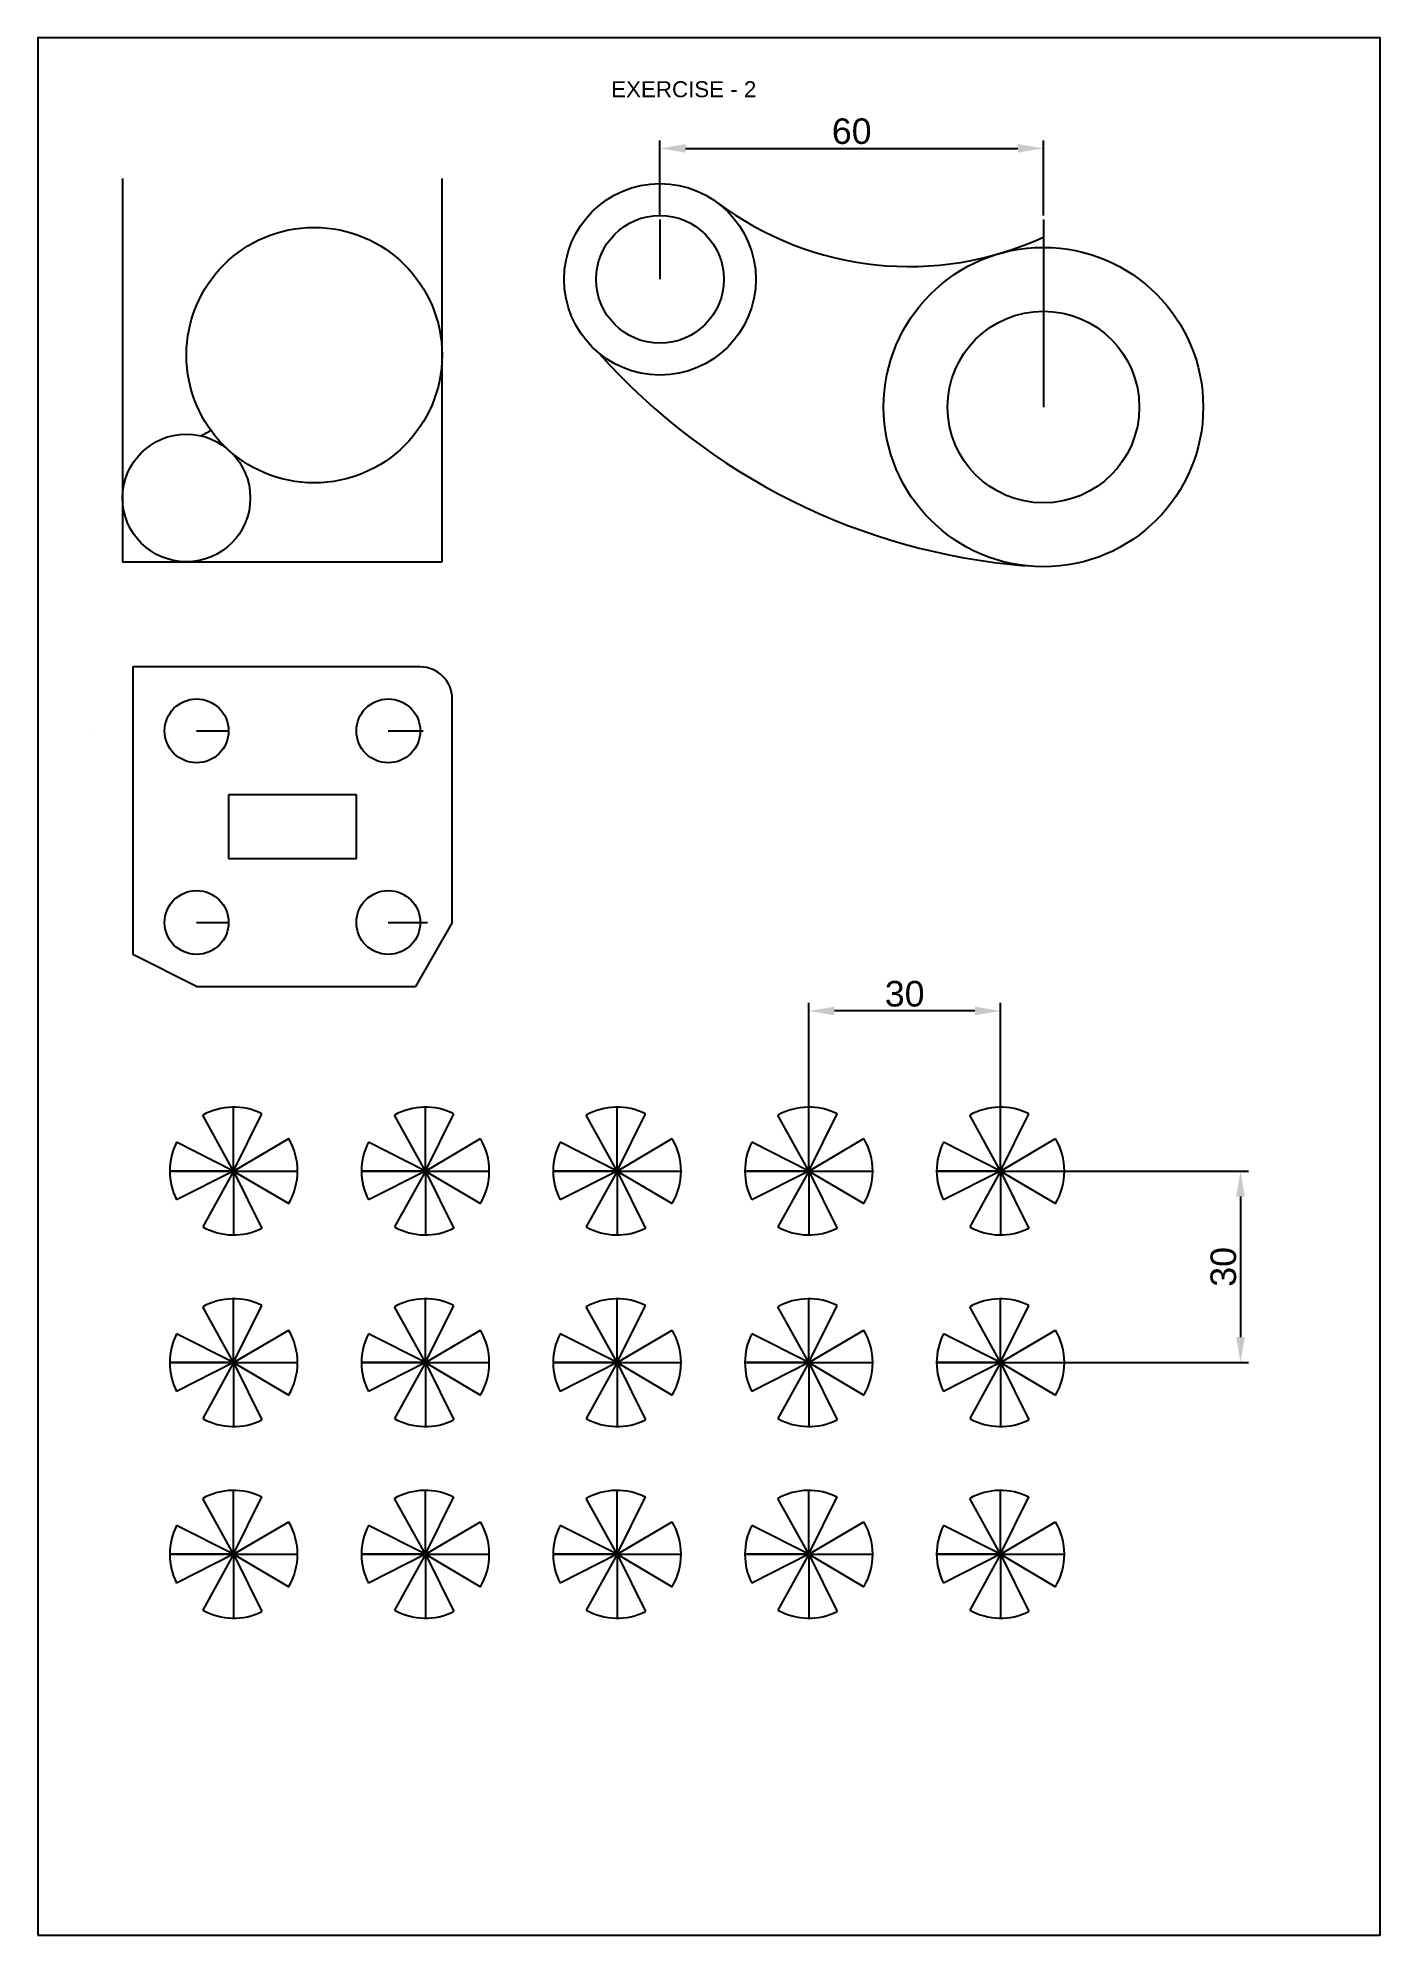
# Model space of a CAD drawing. Header units: millimetres. Extents: x 0 to 210, y 0 to 297.
import ezdxf

# ---------------------------------------------------------------- set-up
doc = ezdxf.new("R2010")
doc.units = ezdxf.units.MM
doc.styles.get("Standard").update_dxf_attribs({"font": 'arial.ttf'})
doc.dimstyles.new('ISO-25', dxfattribs={"dimtxt": 4, "dimasz": 4, "dimexe": 1.25, "dimexo": 0.625, "dimtad": 1, "dimdec": 0, "dimtxsty": 'Standard', "dimcen": 2.5, "dimadec": 0, "dimazin": 0, "dimtfac": 1, "dimtdec": 0, "dimtmove": 0, "dimatfit": 3, "dimfxl": 1, "dimarcsym": 0})

# ---------------------------------------------------------------- blocks, each defined once
blk = doc.blocks.new('*D2')
at = {"color": 0, "lineweight": -2, "transparency": 16777216}
for p, q in [((97.33, 269.21), (97.33, 280.96)), ((101.33, 279.71), (153.33, 279.71)), ((157.33, 269.21), (157.33, 280.96))]:
    blk.add_line(p, q, dxfattribs=at)
at = {"color": 0, "transparency": 16777216}
for points in [[(101.33, 280.38), (101.33, 279.04), (97.33, 279.71)], [(153.33, 280.38), (153.33, 279.04), (157.33, 279.71)]]:
    blk.add_solid(points, dxfattribs=at)
at = {"layer": 'Defpoints', "color": 0, "transparency": 16777216}
for p in [(157.33, 279.71), (97.33, 268.58), (157.33, 268.58)]:
    blk.add_point(p, dxfattribs=at)
at = {"color": 0, "transparency": 16777216, "insert": (127.33, 282.38), "char_height": 4, "attachment_point": 5}
blk.add_mtext('60', dxfattribs=at)
blk = doc.blocks.new('*U3')
for p, q in [((0, 0), (0, 10)), ((0, 0), (4.43, 8.97)), ((0, 0), (-4.83, 8.76)), ((0, 0), (-8.92, 4.52)), ((0, 0), (8.61, 5.09)), ((0, 0), (-10, 0)), ((-10, 0), (10, 0)), ((0, 0), (-8.92, -4.52)), ((0, 0), (-4.83, -8.76)), ((0, 0), (0, -10)), ((0, 0), (4.43, -8.97)), ((0, 0), (8.61, -5.09))]:
    blk.add_line(p, q)
for start, end in [(63.7354, 118.8945), (153.0997, 206.9003), (329.4023, 30.5977), (241.1055, 296.2646)]:
    blk.add_arc((0, 0), 10, start, end)
blk = doc.blocks.new('*U4')
at = {"color": 0, "linetype": 'ByBlock', "lineweight": -2, "transparency": 16777216}
for p in [(-120, 0), (-90, 0), (-60, 0), (-30, 0), (0, 0), (-120, -30), (-90, -30), (-60, -30), (-30, -30), (0, -30), (-120, -60), (-90, -60), (-60, -60), (-30, -60), (0, -60)]:
    blk.add_blockref('*U3', p, dxfattribs=at)
blk = doc.blocks.new('*D5')
at = {"color": 0, "lineweight": -2, "transparency": 16777216}
for p, q in [((151.25, 119.61), (189.42, 119.61)), ((188.17, 115.61), (188.17, 93.61)), ((151.25, 89.61), (189.42, 89.61))]:
    blk.add_line(p, q, dxfattribs=at)
at = {"color": 0, "transparency": 16777216}
for points in [[(187.5, 115.61), (188.83, 115.61), (188.17, 119.61)], [(187.5, 93.61), (188.83, 93.61), (188.17, 89.61)]]:
    blk.add_solid(points, dxfattribs=at)
at = {"layer": 'Defpoints', "color": 0, "transparency": 16777216}
for p in [(150.62, 119.61), (150.62, 89.61), (188.17, 89.61)]:
    blk.add_point(p, dxfattribs=at)
at = {"color": 0, "transparency": 16777216, "insert": (185.5, 104.61), "char_height": 4, "attachment_point": 5, "rotation": 90}
blk.add_mtext('30', dxfattribs=at)
blk = doc.blocks.new('*D6')
at = {"color": 0, "lineweight": -2, "transparency": 16777216}
for p, q in [((120.62, 120.23), (120.62, 145.92)), ((150.62, 120.23), (150.62, 145.92)), ((146.62, 144.67), (124.62, 144.67))]:
    blk.add_line(p, q, dxfattribs=at)
at = {"color": 0, "transparency": 16777216}
for points in [[(124.62, 145.34), (124.62, 144), (120.62, 144.67)], [(146.62, 145.34), (146.62, 144), (150.62, 144.67)]]:
    blk.add_solid(points, dxfattribs=at)
at = {"layer": 'Defpoints', "color": 0, "transparency": 16777216}
for p in [(120.62, 144.67), (120.62, 119.61), (150.62, 119.61)]:
    blk.add_point(p, dxfattribs=at)
at = {"color": 0, "transparency": 16777216, "insert": (135.62, 147.34), "char_height": 4, "attachment_point": 5}
blk.add_mtext('30', dxfattribs=at)

msp = doc.modelspace()

# ---------------------------------------------------------------- linework, layer by layer
for p, q in [((13.23, 274.98), (13.23, 214.98)), ((63.23, 214.98), (63.23, 274.98)), ((97.33, 268.58), (97.33, 259.21)), ((157.33, 268.58), (157.33, 239.21)), ((13.23, 214.98), (63.23, 214.98)), ((14.82, 198.52), (14.82, 153.52)), ((59.82, 198.52), (14.82, 198.52)), ((14.82, 198.52), (14.82, 153.52)), ((64.82, 158.52), (64.82, 193.52)), ((9.08, 188.52), (9.08, 188.52)), ((24.82, 188.52), (29.82, 188.52)), ((54.82, 188.52), (60.28, 188.52)), ((64.82, 158.52), (64.82, 187.66)), ((64.82, 158.52), (64.82, 187.66)), ((29.82, 178.52), (29.82, 168.52)), ((49.82, 178.52), (29.82, 178.52)), ((49.82, 168.52), (49.82, 178.52)), ((29.82, 168.52), (49.82, 168.52)), ((24.82, 158.52), (29.82, 158.52)), ((54.82, 158.52), (60.97, 158.52)), ((64.82, 158.52), (59.05, 148.52)), ((24.82, 148.52), (14.82, 153.52)), ((24.82, 148.52), (54.82, 148.52)), ((24.82, 148.52), (54.82, 148.52)), ((54.82, 148.52), (59.05, 148.52))]:
    msp.add_line(p, q)
msp.add_lwpolyline([(0, 0), (210, 0), (210, 297), (0, 297)], close=True)
for centre, radius in [((97.33, 259.21), 15), ((43.23, 247.34), 20), ((97.33, 259.21), 10), ((157.33, 239.21), 25), ((157.33, 239.21), 15), ((23.23, 224.98), 10), ((24.82, 188.52), 5), ((54.82, 188.52), 5), ((24.82, 158.52), 5), ((54.82, 158.52), 5)]:
    msp.add_circle(centre, radius)
for centre, radius, start, end in [((136.33, 311.21), 50, 233.1301, 294.8346), ((162.56, 314.05), 100, 221.6453, 265.33), ((73.18, 146.78), 100, 95.7109, 95.727), ((73.18, 146.78), 100, 117.4448, 118.447), ((73.18, 146.78), 100, 126.6919, 126.8347), ((59.82, 193.52), 5, 0, 90)]:
    msp.add_arc(centre, radius, start, end)

# ---------------------------------------------------------------- block references
msp.add_blockref('*U4', (150.62, 119.61))

# ---------------------------------------------------------------- texts
at = {"insert": (89.7, 290.22), "char_height": 2.5, "attachment_point": 1}
msp.add_mtext_dynamic_manual_height_columns('\\pxt13;EXERCISE - 2', width=30.0739, gutter_width=12.5, heights=[0], dxfattribs=at)

# ---------------------------------------------------------------- dimensions: what is measured, and where the dimension line sits
for base, p1, p2, picture, middle in [((157.33, 279.71), (97.33, 268.58), (157.33, 268.58), '*D2', (127.33, 282.38)), ((120.62, 144.67), (150.62, 119.61), (120.62, 119.61), '*D6', (135.62, 147.34))]:
    dim = msp.add_linear_dim(base=base, p1=p1, p2=p2, dimstyle='ISO-25')
    dim.commit()
    dim.dimension.update_dxf_attribs({"geometry": picture, "text_midpoint": middle})
dim = msp.add_linear_dim(base=(188.17, 89.61), p1=(150.62, 119.61), p2=(150.62, 89.61), angle=90, dimstyle='ISO-25')
dim.commit()
dim.dimension.update_dxf_attribs({"geometry": '*D5', "text_midpoint": (185.5, 104.61)})

doc.saveas('drawing.dxf')
